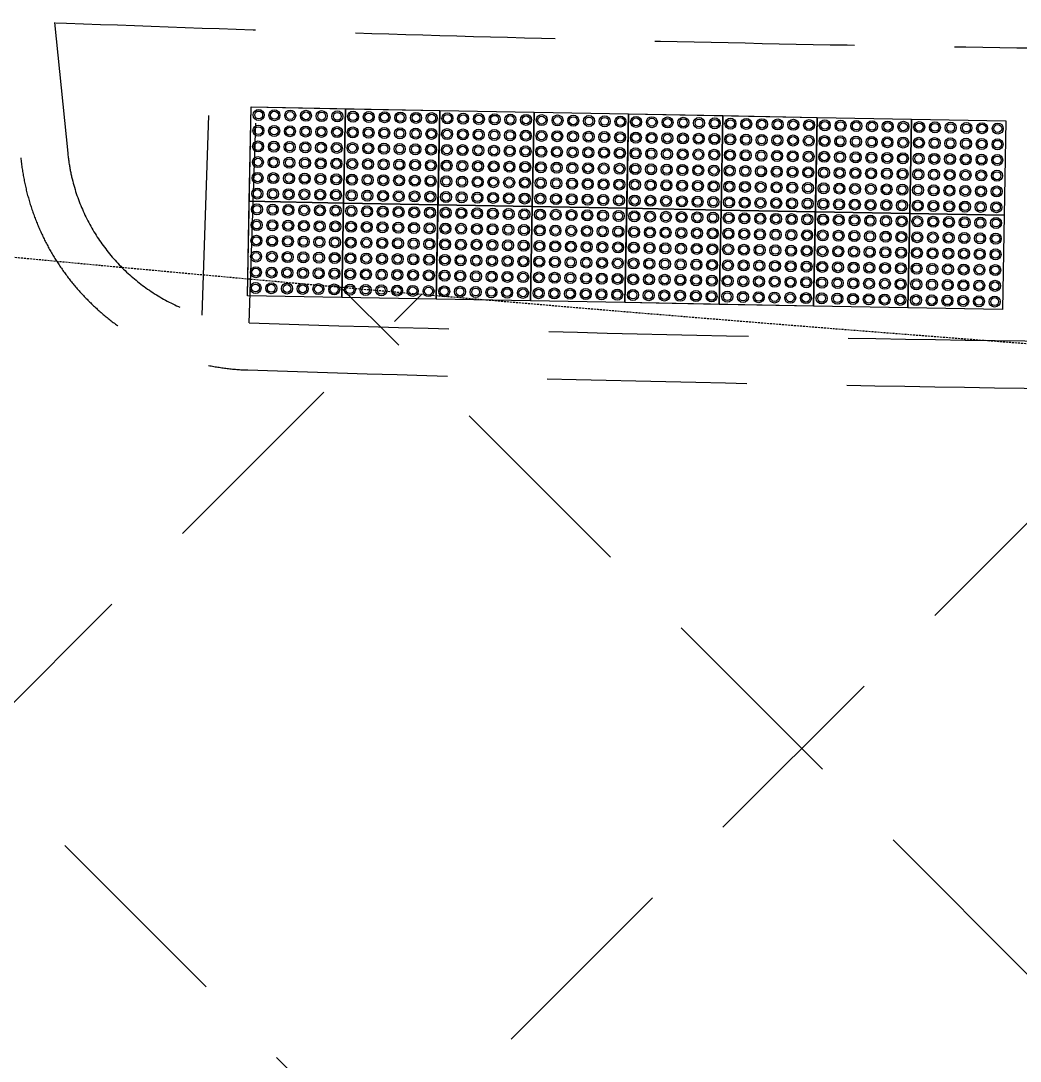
# Model space of a CAD drawing. Header units: millimetres. Extents: x 832728086 to 834530684, y 817551485 to 818349469.
# Drawn here: x 834239888 to 834243065, y 817899255 to 817902562 of the extents above; entities that cross this region are included whole.
import ezdxf

# ---------------------------------------------------------------- set-up
doc = ezdxf.new("R2010")
doc.units = ezdxf.units.MM
doc.header["$LTSCALE"] = 100
doc.linetypes.add('Hidden', pattern=[9.525, 6.35, -3.175])
doc.layers.add('+C-160', color=160, linetype='Hidden')
doc.layers.add('000-Tactile-l', color=8, linetype='Continuous')
doc.layers.add('000-helpline', color=30, linetype='Continuous', lineweight=30, plot=False)

# ---------------------------------------------------------------- blocks, each defined once
blk = doc.blocks.new('tactile')
at = {"layer": '000-helpline', "ltscale": 0.015}
for points in [[(834240.6709, 817902.0374), (834240.6764, 817902.3374), (834240.9764, 817902.3318), (834240.9708, 817902.0319)], [(834240.9708, 817902.0319), (834240.9764, 817902.3318), (834241.2763, 817902.3263), (834241.2708, 817902.0264)], [(834241.2708, 817902.0264), (834241.2763, 817902.3263), (834241.5763, 817902.3208), (834241.5707, 817902.0209)], [(834241.5707, 817902.0209), (834241.5763, 817902.3208), (834241.8762, 817902.3153), (834241.8707, 817902.0153)], [(834241.8707, 817902.0153), (834241.8762, 817902.3153), (834242.1762, 817902.3098), (834242.1706, 817902.0098)], [(834242.1706, 817902.0098), (834242.1762, 817902.3098), (834242.4761, 817902.3043), (834242.4706, 817902.0043)], [(834242.4706, 817902.0043), (834242.4761, 817902.3043), (834242.7761, 817902.2987), (834242.7705, 817901.9988)], [(834242.7705, 817901.9988), (834242.7761, 817902.2987), (834243.076, 817902.2932), (834243.0705, 817901.9933)], [(834240.6654, 817901.7375), (834240.6709, 817902.0374), (834240.9708, 817902.0319), (834240.9653, 817901.732)], [(834240.9653, 817901.732), (834240.9708, 817902.0319), (834241.2708, 817902.0264), (834241.2653, 817901.7264)], [(834241.2653, 817901.7264), (834241.2708, 817902.0264), (834241.5707, 817902.0209), (834241.5652, 817901.7209)], [(834241.5652, 817901.7209), (834241.5707, 817902.0209), (834241.8707, 817902.0153), (834241.8652, 817901.7154)], [(834241.8652, 817901.7154), (834241.8707, 817902.0153), (834242.1706, 817902.0098), (834242.1651, 817901.7099)], [(834242.1651, 817901.7099), (834242.1706, 817902.0098), (834242.4706, 817902.0043), (834242.4651, 817901.7044)], [(834242.4651, 817901.7044), (834242.4706, 817902.0043), (834242.7705, 817901.9988), (834242.765, 817901.6988)], [(834242.765, 817901.6988), (834242.7705, 817901.9988), (834243.0705, 817901.9933), (834243.065, 817901.6933)]]:
    blk.add_lwpolyline(points, close=True, dxfattribs=at)
at = {"layer": '000-Tactile-l'}
for points in [[(834241.2653, 817901.7264), (834240.6654, 817901.7375), (834240.6764, 817902.3374), (834241.2763, 817902.3263)], [(834241.8652, 817901.7154), (834241.2653, 817901.7264), (834241.2763, 817902.3263), (834241.8762, 817902.3153)], [(834242.4651, 817901.7044), (834241.8652, 817901.7154), (834241.8762, 817902.3153), (834242.4761, 817902.3043)], [(834243.065, 817901.6933), (834242.4651, 817901.7044), (834242.4761, 817902.3043), (834243.076, 817902.2932)]]:
    blk.add_lwpolyline(points, close=True, dxfattribs=at)
at = {"layer": '000-Tactile-l', "ltscale": 0.015}
for centre, radius in [((834240.7009, 817902.3119), 0.0175), ((834240.7509, 817902.311), 0.0175), ((834240.8009, 817902.3101), 0.0175), ((834240.8509, 817902.3092), 0.0175), ((834240.7009, 817902.3119), 0.0125), ((834240.7509, 817902.311), 0.0125), ((834240.8009, 817902.3101), 0.0125), ((834240.8509, 817902.3092), 0.0125), ((834240.9009, 817902.3082), 0.0175), ((834240.9009, 817902.3082), 0.0125), ((834240.9509, 817902.3073), 0.0175), ((834240.9509, 817902.3073), 0.0125), ((834241.0009, 817902.3064), 0.0175), ((834241.0009, 817902.3064), 0.0125), ((834241.0509, 817902.3055), 0.0175), ((834241.0509, 817902.3055), 0.0125), ((834241.1009, 817902.3046), 0.0175), ((834241.1009, 817902.3046), 0.0125), ((834241.1509, 817902.3036), 0.0175), ((834241.1509, 817902.3036), 0.0125), ((834241.2009, 817902.3027), 0.0175), ((834241.2009, 817902.3027), 0.0125), ((834241.2509, 817902.3018), 0.0175), ((834241.2509, 817902.3018), 0.0125), ((834241.3008, 817902.3009), 0.0175), ((834241.3008, 817902.3009), 0.0125), ((834241.3508, 817902.3), 0.0175), ((834241.3508, 817902.3), 0.0125), ((834241.4008, 817902.299), 0.0175), ((834241.4008, 817902.299), 0.0125), ((834241.4508, 817902.2981), 0.0175), ((834241.4508, 817902.2981), 0.0125), ((834241.5008, 817902.2972), 0.0175), ((834241.5008, 817902.2972), 0.0125), ((834241.5508, 817902.2963), 0.0175), ((834241.5508, 817902.2963), 0.0125), ((834241.6008, 817902.2954), 0.0175), ((834241.6008, 817902.2954), 0.0125), ((834241.6508, 817902.2944), 0.0175), ((834241.6508, 817902.2944), 0.0125), ((834241.7008, 817902.2935), 0.0175), ((834241.7008, 817902.2935), 0.0125), ((834241.7508, 817902.2926), 0.0175), ((834241.7508, 817902.2926), 0.0125), ((834241.8008, 817902.2917), 0.0175), ((834241.8008, 817902.2917), 0.0125), ((834241.8508, 817902.2908), 0.0175), ((834241.8508, 817902.2908), 0.0125), ((834241.9007, 817902.2898), 0.0175), ((834241.9007, 817902.2898), 0.0125), ((834241.9507, 817902.2889), 0.0175), ((834241.9507, 817902.2889), 0.0125), ((834242.0007, 817902.288), 0.0175), ((834242.0007, 817902.288), 0.0125), ((834242.0507, 817902.2871), 0.0175), ((834242.0507, 817902.2871), 0.0125), ((834242.1007, 817902.2862), 0.0175), ((834242.1007, 817902.2862), 0.0125), ((834242.1507, 817902.2852), 0.0175), ((834242.1507, 817902.2852), 0.0125), ((834242.2007, 817902.2843), 0.0175), ((834242.2007, 817902.2843), 0.0125), ((834242.2507, 817902.2834), 0.0175), ((834242.2507, 817902.2834), 0.0125), ((834242.3007, 817902.2825), 0.0175), ((834242.3007, 817902.2825), 0.0125), ((834242.3507, 817902.2816), 0.0175), ((834242.3507, 817902.2816), 0.0125), ((834242.4007, 817902.2806), 0.0175), ((834242.4507, 817902.2797), 0.0175), ((834242.5006, 817902.2788), 0.0175), ((834242.5506, 817902.2779), 0.0175), ((834242.6006, 817902.277), 0.0175), ((834242.6506, 817902.276), 0.0175), ((834240.7, 817902.2619), 0.0175), ((834240.7, 817902.2619), 0.0125), ((834240.75, 817902.261), 0.0175), ((834240.75, 817902.261), 0.0125), ((834240.8, 817902.2601), 0.0175), ((834240.8, 817902.2601), 0.0125), ((834240.85, 817902.2592), 0.0175), ((834240.85, 817902.2592), 0.0125), ((834240.9, 817902.2582), 0.0175), ((834240.9, 817902.2582), 0.0125), ((834240.95, 817902.2573), 0.0175), ((834240.95, 817902.2573), 0.0125), ((834241, 817902.2564), 0.0175), ((834241, 817902.2564), 0.0125), ((834241.05, 817902.2555), 0.0175), ((834241.05, 817902.2555), 0.0125), ((834241.1, 817902.2546), 0.0175), ((834241.1, 817902.2546), 0.0125), ((834241.15, 817902.2536), 0.0175), ((834241.15, 817902.2536), 0.0125), ((834241.1999, 817902.2527), 0.0175), ((834241.1999, 817902.2527), 0.0125), ((834241.2499, 817902.2518), 0.0175), ((834241.2499, 817902.2518), 0.0125), ((834241.2999, 817902.2509), 0.0175), ((834241.2999, 817902.2509), 0.0125), ((834241.3499, 817902.25), 0.0175), ((834241.3499, 817902.25), 0.0125), ((834241.3999, 817902.249), 0.0175), ((834241.3999, 817902.249), 0.0125), ((834241.4499, 817902.2481), 0.0175), ((834241.4499, 817902.2481), 0.0125), ((834241.4999, 817902.2472), 0.0175), ((834241.5499, 817902.2463), 0.0175), ((834241.5999, 817902.2454), 0.0175), ((834241.6499, 817902.2444), 0.0175), ((834241.6999, 817902.2435), 0.0175), ((834242.4007, 817902.2806), 0.0125), ((834242.4507, 817902.2797), 0.0125), ((834242.5006, 817902.2788), 0.0125), ((834242.5506, 817902.2779), 0.0125), ((834242.6006, 817902.277), 0.0125), ((834242.6506, 817902.276), 0.0125), ((834242.7006, 817902.2751), 0.0175), ((834242.7006, 817902.2751), 0.0125), ((834242.7506, 817902.2742), 0.0175), ((834242.7506, 817902.2742), 0.0125), ((834242.8006, 817902.2733), 0.0175), ((834242.8006, 817902.2733), 0.0125), ((834242.8506, 817902.2724), 0.0175), ((834242.8506, 817902.2724), 0.0125), ((834242.9006, 817902.2715), 0.0175), ((834242.9006, 817902.2715), 0.0125), ((834242.9506, 817902.2705), 0.0175), ((834242.9506, 817902.2705), 0.0125), ((834243.0006, 817902.2696), 0.0175), ((834243.0006, 817902.2696), 0.0125), ((834243.0505, 817902.2687), 0.0175), ((834243.0505, 817902.2687), 0.0125), ((834240.6991, 817902.2119), 0.0175), ((834240.7491, 817902.211), 0.0175), ((834240.7991, 817902.2101), 0.0175), ((834241.4999, 817902.2472), 0.0125), ((834241.5499, 817902.2463), 0.0125), ((834241.5999, 817902.2454), 0.0125), ((834241.6499, 817902.2444), 0.0125), ((834241.6999, 817902.2435), 0.0125), ((834241.7499, 817902.2426), 0.0175), ((834241.7499, 817902.2426), 0.0125), ((834241.7998, 817902.2417), 0.0175), ((834241.7998, 817902.2417), 0.0125), ((834241.8498, 817902.2408), 0.0175), ((834241.8498, 817902.2408), 0.0125), ((834241.8998, 817902.2399), 0.0175), ((834241.8998, 817902.2399), 0.0125), ((834241.9498, 817902.2389), 0.0175), ((834241.9498, 817902.2389), 0.0125), ((834241.9998, 817902.238), 0.0175), ((834241.9998, 817902.238), 0.0125), ((834242.0498, 817902.2371), 0.0175), ((834242.0498, 817902.2371), 0.0125), ((834242.0998, 817902.2362), 0.0175), ((834242.0998, 817902.2362), 0.0125), ((834242.1498, 817902.2353), 0.0175), ((834242.1498, 817902.2353), 0.0125), ((834242.1998, 817902.2343), 0.0175), ((834242.1998, 817902.2343), 0.0125), ((834242.2498, 817902.2334), 0.0175), ((834242.2498, 817902.2334), 0.0125), ((834242.2998, 817902.2325), 0.0175), ((834242.2998, 817902.2325), 0.0125), ((834242.3497, 817902.2316), 0.0175), ((834242.3497, 817902.2316), 0.0125), ((834242.3997, 817902.2307), 0.0175), ((834242.3997, 817902.2307), 0.0125), ((834242.4497, 817902.2297), 0.0175), ((834242.4497, 817902.2297), 0.0125), ((834242.4997, 817902.2288), 0.0175), ((834242.4997, 817902.2288), 0.0125), ((834242.5497, 817902.2279), 0.0175), ((834242.5497, 817902.2279), 0.0125), ((834242.5997, 817902.227), 0.0175), ((834242.5997, 817902.227), 0.0125), ((834242.6497, 817902.2261), 0.0175), ((834242.6497, 817902.2261), 0.0125), ((834242.6997, 817902.2251), 0.0175), ((834242.6997, 817902.2251), 0.0125), ((834242.7497, 817902.2242), 0.0175), ((834242.7497, 817902.2242), 0.0125), ((834242.7997, 817902.2233), 0.0175), ((834242.7997, 817902.2233), 0.0125), ((834242.8497, 817902.2224), 0.0175), ((834242.8497, 817902.2224), 0.0125), ((834242.8997, 817902.2215), 0.0175), ((834242.8997, 817902.2215), 0.0125), ((834242.9496, 817902.2205), 0.0175), ((834242.9496, 817902.2205), 0.0125), ((834242.9996, 817902.2196), 0.0175), ((834242.9996, 817902.2196), 0.0125), ((834243.0496, 817902.2187), 0.0175), ((834243.0496, 817902.2187), 0.0125), ((834240.6991, 817902.2119), 0.0125), ((834240.7491, 817902.211), 0.0125), ((834240.7991, 817902.2101), 0.0125), ((834240.8491, 817902.2092), 0.0175), ((834240.8491, 817902.2092), 0.0125), ((834240.8991, 817902.2082), 0.0175), ((834240.8991, 817902.2082), 0.0125), ((834240.9491, 817902.2073), 0.0175), ((834240.9491, 817902.2073), 0.0125), ((834240.9991, 817902.2064), 0.0175), ((834240.9991, 817902.2064), 0.0125), ((834241.049, 817902.2055), 0.0175), ((834241.049, 817902.2055), 0.0125), ((834241.099, 817902.2046), 0.0175), ((834241.099, 817902.2046), 0.0125), ((834241.149, 817902.2037), 0.0175), ((834241.149, 817902.2037), 0.0125), ((834241.199, 817902.2027), 0.0175), ((834241.199, 817902.2027), 0.0125), ((834241.249, 817902.2018), 0.0175), ((834241.249, 817902.2018), 0.0125), ((834241.299, 817902.2009), 0.0175), ((834241.299, 817902.2009), 0.0125), ((834241.349, 817902.2), 0.0175), ((834241.349, 817902.2), 0.0125), ((834241.399, 817902.1991), 0.0175), ((834241.399, 817902.1991), 0.0125), ((834241.449, 817902.1981), 0.0175), ((834241.449, 817902.1981), 0.0125), ((834241.499, 817902.1972), 0.0175), ((834241.499, 817902.1972), 0.0125), ((834241.549, 817902.1963), 0.0175), ((834241.549, 817902.1963), 0.0125), ((834241.599, 817902.1954), 0.0175), ((834241.599, 817902.1954), 0.0125), ((834241.6489, 817902.1945), 0.0175), ((834241.6489, 817902.1945), 0.0125), ((834241.6989, 817902.1935), 0.0175), ((834241.6989, 817902.1935), 0.0125), ((834241.7489, 817902.1926), 0.0175), ((834241.7489, 817902.1926), 0.0125), ((834241.7989, 817902.1917), 0.0175), ((834241.7989, 817902.1917), 0.0125), ((834241.8489, 817902.1908), 0.0175), ((834241.8489, 817902.1908), 0.0125), ((834241.8989, 817902.1899), 0.0175), ((834241.8989, 817902.1899), 0.0125), ((834241.9489, 817902.1889), 0.0175), ((834241.9489, 817902.1889), 0.0125), ((834241.9989, 817902.188), 0.0175), ((834241.9989, 817902.188), 0.0125), ((834242.0489, 817902.1871), 0.0175), ((834242.0489, 817902.1871), 0.0125), ((834242.0989, 817902.1862), 0.0175), ((834242.0989, 817902.1862), 0.0125), ((834242.1489, 817902.1853), 0.0175), ((834242.1489, 817902.1853), 0.0125), ((834242.1989, 817902.1843), 0.0175), ((834242.1989, 817902.1843), 0.0125), ((834242.2488, 817902.1834), 0.0175), ((834242.2488, 817902.1834), 0.0125), ((834242.2988, 817902.1825), 0.0175), ((834242.2988, 817902.1825), 0.0125), ((834242.3488, 817902.1816), 0.0175), ((834242.3988, 817902.1807), 0.0175), ((834242.4488, 817902.1797), 0.0175), ((834242.4988, 817902.1788), 0.0175), ((834242.5488, 817902.1779), 0.0175), ((834242.5988, 817902.177), 0.0175), ((834240.6982, 817902.1619), 0.0175), ((834240.6982, 817902.1619), 0.0125), ((834240.7482, 817902.161), 0.0175), ((834240.7482, 817902.161), 0.0125), ((834240.7982, 817902.1601), 0.0175), ((834240.7982, 817902.1601), 0.0125), ((834240.8482, 817902.1592), 0.0175), ((834240.8482, 817902.1592), 0.0125), ((834240.8982, 817902.1583), 0.0175), ((834240.8982, 817902.1583), 0.0125), ((834240.9481, 817902.1573), 0.0175), ((834240.9481, 817902.1573), 0.0125), ((834240.9981, 817902.1564), 0.0175), ((834240.9981, 817902.1564), 0.0125), ((834241.0481, 817902.1555), 0.0175), ((834241.0481, 817902.1555), 0.0125), ((834241.0981, 817902.1546), 0.0175), ((834241.0981, 817902.1546), 0.0125), ((834241.1481, 817902.1537), 0.0175), ((834241.1481, 817902.1537), 0.0125), ((834241.1981, 817902.1527), 0.0175), ((834241.1981, 817902.1527), 0.0125), ((834241.2481, 817902.1518), 0.0175), ((834241.2481, 817902.1518), 0.0125), ((834241.2981, 817902.1509), 0.0175), ((834241.2981, 817902.1509), 0.0125), ((834241.3481, 817902.15), 0.0175), ((834241.3481, 817902.15), 0.0125), ((834241.3981, 817902.1491), 0.0175), ((834241.3981, 817902.1491), 0.0125), ((834241.4481, 817902.1481), 0.0175), ((834241.4981, 817902.1472), 0.0175), ((834241.548, 817902.1463), 0.0175), ((834241.598, 817902.1454), 0.0175), ((834241.648, 817902.1445), 0.0175), ((834242.3488, 817902.1816), 0.0125), ((834242.3988, 817902.1807), 0.0125), ((834242.4488, 817902.1797), 0.0125), ((834242.4988, 817902.1788), 0.0125), ((834242.5488, 817902.1779), 0.0125), ((834242.5988, 817902.177), 0.0125), ((834242.6488, 817902.1761), 0.0175), ((834242.6488, 817902.1761), 0.0125), ((834242.6988, 817902.1751), 0.0175), ((834242.6988, 817902.1751), 0.0125), ((834242.7488, 817902.1742), 0.0175), ((834242.7488, 817902.1742), 0.0125), ((834242.7988, 817902.1733), 0.0175), ((834242.7988, 817902.1733), 0.0125), ((834242.8487, 817902.1724), 0.0175), ((834242.8487, 817902.1724), 0.0125), ((834242.8987, 817902.1715), 0.0175), ((834242.8987, 817902.1715), 0.0125), ((834242.9487, 817902.1705), 0.0175), ((834242.9487, 817902.1705), 0.0125), ((834242.9987, 817902.1696), 0.0175), ((834242.9987, 817902.1696), 0.0125), ((834243.0487, 817902.1687), 0.0175), ((834243.0487, 817902.1687), 0.0125), ((834240.6973, 817902.1119), 0.0175), ((834240.7473, 817902.111), 0.0175), ((834241.4481, 817902.1481), 0.0125), ((834241.4981, 817902.1472), 0.0125), ((834241.548, 817902.1463), 0.0125), ((834241.598, 817902.1454), 0.0125), ((834241.648, 817902.1445), 0.0125), ((834241.698, 817902.1435), 0.0175), ((834241.698, 817902.1435), 0.0125), ((834241.748, 817902.1426), 0.0175), ((834241.748, 817902.1426), 0.0125), ((834241.798, 817902.1417), 0.0175), ((834241.798, 817902.1417), 0.0125), ((834241.848, 817902.1408), 0.0175), ((834241.848, 817902.1408), 0.0125), ((834241.898, 817902.1399), 0.0175), ((834241.898, 817902.1399), 0.0125), ((834241.948, 817902.1389), 0.0175), ((834241.948, 817902.1389), 0.0125), ((834241.998, 817902.138), 0.0175), ((834241.998, 817902.138), 0.0125), ((834242.048, 817902.1371), 0.0175), ((834242.048, 817902.1371), 0.0125), ((834242.098, 817902.1362), 0.0175), ((834242.098, 817902.1362), 0.0125), ((834242.1479, 817902.1353), 0.0175), ((834242.1479, 817902.1353), 0.0125), ((834242.1979, 817902.1344), 0.0175), ((834242.1979, 817902.1344), 0.0125), ((834242.2479, 817902.1334), 0.0175), ((834242.2479, 817902.1334), 0.0125), ((834242.2979, 817902.1325), 0.0175), ((834242.2979, 817902.1325), 0.0125), ((834242.3479, 817902.1316), 0.0175), ((834242.3479, 817902.1316), 0.0125), ((834242.3979, 817902.1307), 0.0175), ((834242.3979, 817902.1307), 0.0125), ((834242.4479, 817902.1298), 0.0175), ((834242.4479, 817902.1298), 0.0125), ((834242.4979, 817902.1288), 0.0175), ((834242.4979, 817902.1288), 0.0125), ((834242.5479, 817902.1279), 0.0175), ((834242.5479, 817902.1279), 0.0125), ((834242.5979, 817902.127), 0.0175), ((834242.5979, 817902.127), 0.0125), ((834242.6479, 817902.1261), 0.0175), ((834242.6479, 817902.1261), 0.0125), ((834242.6979, 817902.1252), 0.0175), ((834242.6979, 817902.1252), 0.0125), ((834242.7478, 817902.1242), 0.0175), ((834242.7478, 817902.1242), 0.0125), ((834242.7978, 817902.1233), 0.0175), ((834242.7978, 817902.1233), 0.0125), ((834242.8478, 817902.1224), 0.0175), ((834242.8478, 817902.1224), 0.0125), ((834242.8978, 817902.1215), 0.0175), ((834242.8978, 817902.1215), 0.0125), ((834242.9478, 817902.1206), 0.0175), ((834242.9478, 817902.1206), 0.0125), ((834242.9978, 817902.1196), 0.0175), ((834242.9978, 817902.1196), 0.0125), ((834243.0478, 817902.1187), 0.0175), ((834243.0478, 817902.1187), 0.0125), ((834240.6973, 817902.1119), 0.0125), ((834240.7473, 817902.111), 0.0125), ((834240.7973, 817902.1101), 0.0175), ((834240.7973, 817902.1101), 0.0125), ((834240.8472, 817902.1092), 0.0175), ((834240.8472, 817902.1092), 0.0125), ((834240.8972, 817902.1083), 0.0175), ((834240.8972, 817902.1083), 0.0125), ((834240.9472, 817902.1073), 0.0175), ((834240.9472, 817902.1073), 0.0125), ((834240.9972, 817902.1064), 0.0175), ((834240.9972, 817902.1064), 0.0125), ((834241.0472, 817902.1055), 0.0175), ((834241.0472, 817902.1055), 0.0125), ((834241.0972, 817902.1046), 0.0175), ((834241.0972, 817902.1046), 0.0125), ((834241.1472, 817902.1037), 0.0175), ((834241.1472, 817902.1037), 0.0125), ((834241.1972, 817902.1027), 0.0175), ((834241.1972, 817902.1027), 0.0125), ((834241.2472, 817902.1018), 0.0175), ((834241.2472, 817902.1018), 0.0125), ((834241.2972, 817902.1009), 0.0175), ((834241.2972, 817902.1009), 0.0125), ((834241.3472, 817902.1), 0.0175), ((834241.3472, 817902.1), 0.0125), ((834241.3972, 817902.0991), 0.0175), ((834241.3972, 817902.0991), 0.0125), ((834241.4471, 817902.0982), 0.0175), ((834241.4471, 817902.0982), 0.0125), ((834241.4971, 817902.0972), 0.0175), ((834241.4971, 817902.0972), 0.0125), ((834241.5471, 817902.0963), 0.0175), ((834241.5471, 817902.0963), 0.0125), ((834241.5971, 817902.0954), 0.0175), ((834241.5971, 817902.0954), 0.0125), ((834241.6471, 817902.0945), 0.0175), ((834241.6471, 817902.0945), 0.0125), ((834241.6971, 817902.0936), 0.0175), ((834241.6971, 817902.0936), 0.0125), ((834241.7471, 817902.0926), 0.0175), ((834241.7471, 817902.0926), 0.0125), ((834241.7971, 817902.0917), 0.0175), ((834241.7971, 817902.0917), 0.0125), ((834241.8471, 817902.0908), 0.0175), ((834241.8471, 817902.0908), 0.0125), ((834241.8971, 817902.0899), 0.0175), ((834241.8971, 817902.0899), 0.0125), ((834241.9471, 817902.089), 0.0175), ((834241.9471, 817902.089), 0.0125), ((834241.997, 817902.088), 0.0175), ((834241.997, 817902.088), 0.0125), ((834242.047, 817902.0871), 0.0175), ((834242.047, 817902.0871), 0.0125), ((834242.097, 817902.0862), 0.0175), ((834242.097, 817902.0862), 0.0125), ((834242.147, 817902.0853), 0.0175), ((834242.147, 817902.0853), 0.0125), ((834242.197, 817902.0844), 0.0175), ((834242.197, 817902.0844), 0.0125), ((834242.247, 817902.0834), 0.0175), ((834242.247, 817902.0834), 0.0125), ((834242.297, 817902.0825), 0.0175), ((834242.297, 817902.0825), 0.0125), ((834242.347, 817902.0816), 0.0175), ((834242.397, 817902.0807), 0.0175), ((834242.447, 817902.0798), 0.0175), ((834242.497, 817902.0788), 0.0175), ((834242.547, 817902.0779), 0.0175), ((834240.6963, 817902.062), 0.0175), ((834240.6963, 817902.062), 0.0125), ((834240.7463, 817902.061), 0.0175), ((834240.7463, 817902.061), 0.0125), ((834240.7963, 817902.0601), 0.0175), ((834240.7963, 817902.0601), 0.0125), ((834240.8463, 817902.0592), 0.0175), ((834240.8463, 817902.0592), 0.0125), ((834240.8963, 817902.0583), 0.0175), ((834240.8963, 817902.0583), 0.0125), ((834240.9463, 817902.0574), 0.0175), ((834240.9463, 817902.0574), 0.0125), ((834240.9963, 817902.0564), 0.0175), ((834240.9963, 817902.0564), 0.0125), ((834241.0463, 817902.0555), 0.0175), ((834241.0463, 817902.0555), 0.0125), ((834241.0963, 817902.0546), 0.0175), ((834241.0963, 817902.0546), 0.0125), ((834241.1463, 817902.0537), 0.0175), ((834241.1463, 817902.0537), 0.0125), ((834241.1963, 817902.0528), 0.0175), ((834241.1963, 817902.0528), 0.0125), ((834241.2463, 817902.0518), 0.0175), ((834241.2463, 817902.0518), 0.0125), ((834241.2962, 817902.0509), 0.0175), ((834241.2962, 817902.0509), 0.0125), ((834241.3462, 817902.05), 0.0175), ((834241.3462, 817902.05), 0.0125), ((834241.3962, 817902.0491), 0.0175), ((834241.4462, 817902.0482), 0.0175), ((834241.4962, 817902.0472), 0.0175), ((834241.5462, 817902.0463), 0.0175), ((834241.5962, 817902.0454), 0.0175), ((834241.6462, 817902.0445), 0.0175), ((834242.347, 817902.0816), 0.0125), ((834242.397, 817902.0807), 0.0125), ((834242.447, 817902.0798), 0.0125), ((834242.497, 817902.0788), 0.0125), ((834242.547, 817902.0779), 0.0125), ((834242.5969, 817902.077), 0.0175), ((834242.5969, 817902.077), 0.0125), ((834242.6469, 817902.0761), 0.0175), ((834242.6469, 817902.0761), 0.0125), ((834242.6969, 817902.0752), 0.0175), ((834242.6969, 817902.0752), 0.0125), ((834242.7469, 817902.0742), 0.0175), ((834242.7469, 817902.0742), 0.0125), ((834242.7969, 817902.0733), 0.0175), ((834242.7969, 817902.0733), 0.0125), ((834242.8469, 817902.0724), 0.0175), ((834242.8469, 817902.0724), 0.0125), ((834242.8969, 817902.0715), 0.0175), ((834242.8969, 817902.0715), 0.0125), ((834242.9469, 817902.0706), 0.0175), ((834242.9469, 817902.0706), 0.0125), ((834242.9969, 817902.0696), 0.0175), ((834242.9969, 817902.0696), 0.0125), ((834243.0469, 817902.0687), 0.0175), ((834243.0469, 817902.0687), 0.0125), ((834240.6954, 817902.012), 0.0175), ((834241.3962, 817902.0491), 0.0125), ((834241.4462, 817902.0482), 0.0125), ((834241.4962, 817902.0472), 0.0125), ((834241.5462, 817902.0463), 0.0125), ((834241.5962, 817902.0454), 0.0125), ((834241.6462, 817902.0445), 0.0125), ((834241.6962, 817902.0436), 0.0175), ((834241.6962, 817902.0436), 0.0125), ((834241.7462, 817902.0426), 0.0175), ((834241.7462, 817902.0426), 0.0125), ((834241.7962, 817902.0417), 0.0175), ((834241.7962, 817902.0417), 0.0125), ((834241.8462, 817902.0408), 0.0175), ((834241.8462, 817902.0408), 0.0125), ((834241.8961, 817902.0399), 0.0175), ((834241.8961, 817902.0399), 0.0125), ((834241.9461, 817902.039), 0.0175), ((834241.9461, 817902.039), 0.0125), ((834241.9961, 817902.038), 0.0175), ((834241.9961, 817902.038), 0.0125), ((834242.0461, 817902.0371), 0.0175), ((834242.0461, 817902.0371), 0.0125), ((834242.0961, 817902.0362), 0.0175), ((834242.0961, 817902.0362), 0.0125), ((834242.1461, 817902.0353), 0.0175), ((834242.1461, 817902.0353), 0.0125), ((834242.1961, 817902.0344), 0.0175), ((834242.1961, 817902.0344), 0.0125), ((834242.2461, 817902.0334), 0.0175), ((834242.2461, 817902.0334), 0.0125), ((834242.2961, 817902.0325), 0.0175), ((834242.2961, 817902.0325), 0.0125), ((834242.3461, 817902.0316), 0.0175), ((834242.3461, 817902.0316), 0.0125), ((834242.3961, 817902.0307), 0.0175), ((834242.3961, 817902.0307), 0.0125), ((834242.4461, 817902.0298), 0.0175), ((834242.4461, 817902.0298), 0.0125), ((834242.496, 817902.0288), 0.0175), ((834242.496, 817902.0288), 0.0125), ((834242.546, 817902.0279), 0.0175), ((834242.546, 817902.0279), 0.0125), ((834242.596, 817902.027), 0.0175), ((834242.596, 817902.027), 0.0125), ((834242.646, 817902.0261), 0.0175), ((834242.646, 817902.0261), 0.0125), ((834242.696, 817902.0252), 0.0175), ((834242.696, 817902.0252), 0.0125), ((834242.746, 817902.0243), 0.0175), ((834242.746, 817902.0243), 0.0125), ((834242.796, 817902.0233), 0.0175), ((834242.796, 817902.0233), 0.0125), ((834242.846, 817902.0224), 0.0175), ((834242.846, 817902.0224), 0.0125), ((834242.896, 817902.0215), 0.0175), ((834242.896, 817902.0215), 0.0125), ((834242.946, 817902.0206), 0.0175), ((834242.946, 817902.0206), 0.0125), ((834242.996, 817902.0197), 0.0175), ((834242.996, 817902.0197), 0.0125), ((834243.046, 817902.0187), 0.0175), ((834243.046, 817902.0187), 0.0125), ((834240.6954, 817902.012), 0.0125), ((834240.7454, 817902.011), 0.0175), ((834240.7454, 817902.011), 0.0125), ((834240.7954, 817902.0101), 0.0175), ((834240.7954, 817902.0101), 0.0125), ((834240.8454, 817902.0092), 0.0175), ((834240.8454, 817902.0092), 0.0125), ((834240.8954, 817902.0083), 0.0175), ((834240.8954, 817902.0083), 0.0125), ((834240.9454, 817902.0074), 0.0175), ((834240.9454, 817902.0074), 0.0125), ((834240.9954, 817902.0064), 0.0175), ((834240.9954, 817902.0064), 0.0125), ((834241.0454, 817902.0055), 0.0175), ((834241.0454, 817902.0055), 0.0125), ((834241.0954, 817902.0046), 0.0175), ((834241.0954, 817902.0046), 0.0125), ((834241.1454, 817902.0037), 0.0175), ((834241.1454, 817902.0037), 0.0125), ((834241.1953, 817902.0028), 0.0175), ((834241.1953, 817902.0028), 0.0125), ((834241.2453, 817902.0018), 0.0175), ((834241.2453, 817902.0018), 0.0125), ((834241.2953, 817902.0009), 0.0175), ((834241.2953, 817902.0009), 0.0125), ((834241.3453, 817902), 0.0175), ((834241.3453, 817902), 0.0125), ((834241.3953, 817901.9991), 0.0175), ((834241.3953, 817901.9991), 0.0125), ((834241.4453, 817901.9982), 0.0175), ((834241.4453, 817901.9982), 0.0125), ((834241.4953, 817901.9972), 0.0175), ((834241.4953, 817901.9972), 0.0125), ((834241.5453, 817901.9963), 0.0175), ((834241.5453, 817901.9963), 0.0125), ((834241.5953, 817901.9954), 0.0175), ((834241.5953, 817901.9954), 0.0125), ((834241.6453, 817901.9945), 0.0175), ((834241.6453, 817901.9945), 0.0125), ((834241.6953, 817901.9936), 0.0175), ((834241.6953, 817901.9936), 0.0125), ((834241.7453, 817901.9927), 0.0175), ((834241.7453, 817901.9927), 0.0125), ((834241.7952, 817901.9917), 0.0175), ((834241.7952, 817901.9917), 0.0125), ((834241.8452, 817901.9908), 0.0175), ((834241.8452, 817901.9908), 0.0125), ((834241.8952, 817901.9899), 0.0175), ((834241.8952, 817901.9899), 0.0125), ((834241.9452, 817901.989), 0.0175), ((834241.9452, 817901.989), 0.0125), ((834241.9952, 817901.9881), 0.0175), ((834241.9952, 817901.9881), 0.0125), ((834242.0452, 817901.9871), 0.0175), ((834242.0452, 817901.9871), 0.0125), ((834242.0952, 817901.9862), 0.0175), ((834242.0952, 817901.9862), 0.0125), ((834242.1452, 817901.9853), 0.0175), ((834242.1452, 817901.9853), 0.0125), ((834242.1952, 817901.9844), 0.0175), ((834242.1952, 817901.9844), 0.0125), ((834242.2452, 817901.9835), 0.0175), ((834242.2452, 817901.9835), 0.0125), ((834242.2952, 817901.9825), 0.0175), ((834242.3452, 817901.9816), 0.0175), ((834242.3951, 817901.9807), 0.0175), ((834242.4451, 817901.9798), 0.0175), ((834242.4951, 817901.9789), 0.0175), ((834240.6945, 817901.962), 0.0175), ((834240.6945, 817901.962), 0.0125), ((834240.7445, 817901.9611), 0.0175), ((834240.7445, 817901.9611), 0.0125), ((834240.7945, 817901.9601), 0.0175), ((834240.7945, 817901.9601), 0.0125), ((834240.8445, 817901.9592), 0.0175), ((834240.8445, 817901.9592), 0.0125), ((834240.8945, 817901.9583), 0.0175), ((834240.8945, 817901.9583), 0.0125), ((834240.9445, 817901.9574), 0.0175), ((834240.9445, 817901.9574), 0.0125), ((834240.9945, 817901.9565), 0.0175), ((834240.9945, 817901.9565), 0.0125), ((834241.0445, 817901.9555), 0.0175), ((834241.0445, 817901.9555), 0.0125), ((834241.0944, 817901.9546), 0.0175), ((834241.0944, 817901.9546), 0.0125), ((834241.1444, 817901.9537), 0.0175), ((834241.1444, 817901.9537), 0.0125), ((834241.1944, 817901.9528), 0.0175), ((834241.1944, 817901.9528), 0.0125), ((834241.2444, 817901.9519), 0.0175), ((834241.2444, 817901.9519), 0.0125), ((834241.2944, 817901.9509), 0.0175), ((834241.2944, 817901.9509), 0.0125), ((834241.3444, 817901.95), 0.0175), ((834241.3944, 817901.9491), 0.0175), ((834241.4444, 817901.9482), 0.0175), ((834241.4944, 817901.9473), 0.0175), ((834241.5444, 817901.9463), 0.0175), ((834241.5944, 817901.9454), 0.0175), ((834242.2952, 817901.9825), 0.0125), ((834242.3452, 817901.9816), 0.0125), ((834242.3951, 817901.9807), 0.0125), ((834242.4451, 817901.9798), 0.0125), ((834242.4951, 817901.9789), 0.0125), ((834242.5451, 817901.9779), 0.0175), ((834242.5451, 817901.9779), 0.0125), ((834242.5951, 817901.977), 0.0175), ((834242.5951, 817901.977), 0.0125), ((834242.6451, 817901.9761), 0.0175), ((834242.6451, 817901.9761), 0.0125), ((834242.6951, 817901.9752), 0.0175), ((834242.6951, 817901.9752), 0.0125), ((834242.7451, 817901.9743), 0.0175), ((834242.7451, 817901.9743), 0.0125), ((834242.7951, 817901.9733), 0.0175), ((834242.7951, 817901.9733), 0.0125), ((834242.8451, 817901.9724), 0.0175), ((834242.8451, 817901.9724), 0.0125), ((834242.8951, 817901.9715), 0.0175), ((834242.8951, 817901.9715), 0.0125), ((834242.945, 817901.9706), 0.0175), ((834242.945, 817901.9706), 0.0125), ((834242.995, 817901.9697), 0.0175), ((834242.995, 817901.9697), 0.0125), ((834243.045, 817901.9687), 0.0175), ((834243.045, 817901.9687), 0.0125), ((834241.3444, 817901.95), 0.0125), ((834241.3944, 817901.9491), 0.0125), ((834241.4444, 817901.9482), 0.0125), ((834241.4944, 817901.9473), 0.0125), ((834241.5444, 817901.9463), 0.0125), ((834241.5944, 817901.9454), 0.0125), ((834241.6443, 817901.9445), 0.0175), ((834241.6443, 817901.9445), 0.0125), ((834241.6943, 817901.9436), 0.0175), ((834241.6943, 817901.9436), 0.0125), ((834241.7443, 817901.9427), 0.0175), ((834241.7443, 817901.9427), 0.0125), ((834241.7943, 817901.9417), 0.0175), ((834241.7943, 817901.9417), 0.0125), ((834241.8443, 817901.9408), 0.0175), ((834241.8443, 817901.9408), 0.0125), ((834241.8943, 817901.9399), 0.0175), ((834241.8943, 817901.9399), 0.0125), ((834241.9443, 817901.939), 0.0175), ((834241.9443, 817901.939), 0.0125), ((834241.9943, 817901.9381), 0.0175), ((834241.9943, 817901.9381), 0.0125), ((834242.0443, 817901.9371), 0.0175), ((834242.0443, 817901.9371), 0.0125), ((834242.0943, 817901.9362), 0.0175), ((834242.0943, 817901.9362), 0.0125), ((834242.1443, 817901.9353), 0.0175), ((834242.1443, 817901.9353), 0.0125), ((834242.1943, 817901.9344), 0.0175), ((834242.1943, 817901.9344), 0.0125), ((834242.2442, 817901.9335), 0.0175), ((834242.2442, 817901.9335), 0.0125), ((834242.2942, 817901.9325), 0.0175), ((834242.2942, 817901.9325), 0.0125), ((834242.3442, 817901.9316), 0.0175), ((834242.3442, 817901.9316), 0.0125), ((834242.3942, 817901.9307), 0.0175), ((834242.3942, 817901.9307), 0.0125), ((834242.4442, 817901.9298), 0.0175), ((834242.4442, 817901.9298), 0.0125), ((834242.4942, 817901.9289), 0.0175), ((834242.4942, 817901.9289), 0.0125), ((834242.5442, 817901.9279), 0.0175), ((834242.5442, 817901.9279), 0.0125), ((834242.5942, 817901.927), 0.0175), ((834242.5942, 817901.927), 0.0125), ((834242.6442, 817901.9261), 0.0175), ((834242.6442, 817901.9261), 0.0125), ((834242.6942, 817901.9252), 0.0175), ((834242.6942, 817901.9252), 0.0125), ((834242.7442, 817901.9243), 0.0175), ((834242.7442, 817901.9243), 0.0125), ((834242.7942, 817901.9233), 0.0175), ((834242.7942, 817901.9233), 0.0125), ((834242.8441, 817901.9224), 0.0175), ((834242.8441, 817901.9224), 0.0125), ((834242.8941, 817901.9215), 0.0175), ((834242.8941, 817901.9215), 0.0125), ((834242.9441, 817901.9206), 0.0175), ((834242.9441, 817901.9206), 0.0125), ((834242.9941, 817901.9197), 0.0175), ((834242.9941, 817901.9197), 0.0125), ((834243.0441, 817901.9188), 0.0175), ((834243.0441, 817901.9188), 0.0125), ((834240.6936, 817901.912), 0.0175), ((834240.6936, 817901.912), 0.0125), ((834240.7436, 817901.9111), 0.0175), ((834240.7436, 817901.9111), 0.0125), ((834240.7936, 817901.9101), 0.0175), ((834240.7936, 817901.9101), 0.0125), ((834240.8436, 817901.9092), 0.0175), ((834240.8436, 817901.9092), 0.0125), ((834240.8936, 817901.9083), 0.0175), ((834240.8936, 817901.9083), 0.0125), ((834240.9435, 817901.9074), 0.0175), ((834240.9435, 817901.9074), 0.0125), ((834240.9935, 817901.9065), 0.0175), ((834240.9935, 817901.9065), 0.0125), ((834241.0435, 817901.9055), 0.0175), ((834241.0435, 817901.9055), 0.0125), ((834241.0935, 817901.9046), 0.0175), ((834241.0935, 817901.9046), 0.0125), ((834241.1435, 817901.9037), 0.0175), ((834241.1435, 817901.9037), 0.0125), ((834241.1935, 817901.9028), 0.0175), ((834241.1935, 817901.9028), 0.0125), ((834241.2435, 817901.9019), 0.0175), ((834241.2435, 817901.9019), 0.0125), ((834241.2935, 817901.9009), 0.0175), ((834241.2935, 817901.9009), 0.0125), ((834241.3435, 817901.9), 0.0175), ((834241.3435, 817901.9), 0.0125), ((834241.3935, 817901.8991), 0.0175), ((834241.3935, 817901.8991), 0.0125), ((834241.4435, 817901.8982), 0.0175), ((834241.4435, 817901.8982), 0.0125), ((834241.4935, 817901.8973), 0.0175), ((834241.4935, 817901.8973), 0.0125), ((834241.5434, 817901.8963), 0.0175), ((834241.5434, 817901.8963), 0.0125), ((834241.5934, 817901.8954), 0.0175), ((834241.5934, 817901.8954), 0.0125), ((834241.6434, 817901.8945), 0.0175), ((834241.6434, 817901.8945), 0.0125), ((834241.6934, 817901.8936), 0.0175), ((834241.6934, 817901.8936), 0.0125), ((834241.7434, 817901.8927), 0.0175), ((834241.7434, 817901.8927), 0.0125), ((834241.7934, 817901.8917), 0.0175), ((834241.7934, 817901.8917), 0.0125), ((834241.8434, 817901.8908), 0.0175), ((834241.8434, 817901.8908), 0.0125), ((834241.8934, 817901.8899), 0.0175), ((834241.8934, 817901.8899), 0.0125), ((834241.9434, 817901.889), 0.0175), ((834241.9434, 817901.889), 0.0125), ((834241.9934, 817901.8881), 0.0175), ((834241.9934, 817901.8881), 0.0125), ((834242.0434, 817901.8872), 0.0175), ((834242.0434, 817901.8872), 0.0125), ((834242.0934, 817901.8862), 0.0175), ((834242.0934, 817901.8862), 0.0125), ((834242.1433, 817901.8853), 0.0175), ((834242.1433, 817901.8853), 0.0125), ((834242.1933, 817901.8844), 0.0175), ((834242.1933, 817901.8844), 0.0125), ((834242.2433, 817901.8835), 0.0175), ((834242.2933, 817901.8826), 0.0175), ((834242.3433, 817901.8816), 0.0175), ((834242.3933, 817901.8807), 0.0175), ((834242.4433, 817901.8798), 0.0175), ((834240.6927, 817901.862), 0.0175), ((834240.6927, 817901.862), 0.0125), ((834240.7427, 817901.8611), 0.0175), ((834240.7427, 817901.8611), 0.0125), ((834240.7927, 817901.8601), 0.0175), ((834240.7927, 817901.8601), 0.0125), ((834240.8426, 817901.8592), 0.0175), ((834240.8426, 817901.8592), 0.0125), ((834240.8926, 817901.8583), 0.0175), ((834240.8926, 817901.8583), 0.0125), ((834240.9426, 817901.8574), 0.0175), ((834240.9426, 817901.8574), 0.0125), ((834240.9926, 817901.8565), 0.0175), ((834240.9926, 817901.8565), 0.0125), ((834241.0426, 817901.8556), 0.0175), ((834241.0426, 817901.8556), 0.0125), ((834241.0926, 817901.8546), 0.0175), ((834241.0926, 817901.8546), 0.0125), ((834241.1426, 817901.8537), 0.0175), ((834241.1426, 817901.8537), 0.0125), ((834241.1926, 817901.8528), 0.0175), ((834241.1926, 817901.8528), 0.0125), ((834241.2426, 817901.8519), 0.0175), ((834241.2426, 817901.8519), 0.0125), ((834241.2926, 817901.851), 0.0175), ((834241.3426, 817901.85), 0.0175), ((834241.3926, 817901.8491), 0.0175), ((834241.4425, 817901.8482), 0.0175), ((834241.4925, 817901.8473), 0.0175), ((834241.5425, 817901.8464), 0.0175), ((834242.2433, 817901.8835), 0.0125), ((834242.2933, 817901.8826), 0.0125), ((834242.3433, 817901.8816), 0.0125), ((834242.3933, 817901.8807), 0.0125), ((834242.4433, 817901.8798), 0.0125), ((834242.4933, 817901.8789), 0.0175), ((834242.4933, 817901.8789), 0.0125), ((834242.5433, 817901.878), 0.0175), ((834242.5433, 817901.878), 0.0125), ((834242.5933, 817901.877), 0.0175), ((834242.5933, 817901.877), 0.0125), ((834242.6433, 817901.8761), 0.0175), ((834242.6433, 817901.8761), 0.0125), ((834242.6933, 817901.8752), 0.0175), ((834242.6933, 817901.8752), 0.0125), ((834242.7432, 817901.8743), 0.0175), ((834242.7432, 817901.8743), 0.0125), ((834242.7932, 817901.8734), 0.0175), ((834242.7932, 817901.8734), 0.0125), ((834242.8432, 817901.8724), 0.0175), ((834242.8432, 817901.8724), 0.0125), ((834242.8932, 817901.8715), 0.0175), ((834242.8932, 817901.8715), 0.0125), ((834242.9432, 817901.8706), 0.0175), ((834242.9432, 817901.8706), 0.0125), ((834242.9932, 817901.8697), 0.0175), ((834242.9932, 817901.8697), 0.0125), ((834243.0432, 817901.8688), 0.0175), ((834243.0432, 817901.8688), 0.0125), ((834241.2926, 817901.851), 0.0125), ((834241.3426, 817901.85), 0.0125), ((834241.3926, 817901.8491), 0.0125), ((834241.4425, 817901.8482), 0.0125), ((834241.4925, 817901.8473), 0.0125), ((834241.5425, 817901.8464), 0.0125), ((834241.5925, 817901.8454), 0.0175), ((834241.5925, 817901.8454), 0.0125), ((834241.6425, 817901.8445), 0.0175), ((834241.6425, 817901.8445), 0.0125), ((834241.6925, 817901.8436), 0.0175), ((834241.6925, 817901.8436), 0.0125), ((834241.7425, 817901.8427), 0.0175), ((834241.7425, 817901.8427), 0.0125), ((834241.7925, 817901.8418), 0.0175), ((834241.7925, 817901.8418), 0.0125), ((834241.8425, 817901.8408), 0.0175), ((834241.8425, 817901.8408), 0.0125), ((834241.8925, 817901.8399), 0.0175), ((834241.8925, 817901.8399), 0.0125), ((834241.9425, 817901.839), 0.0175), ((834241.9425, 817901.839), 0.0125), ((834241.9925, 817901.8381), 0.0175), ((834241.9925, 817901.8381), 0.0125), ((834242.0424, 817901.8372), 0.0175), ((834242.0424, 817901.8372), 0.0125), ((834242.0924, 817901.8362), 0.0175), ((834242.0924, 817901.8362), 0.0125), ((834242.1424, 817901.8353), 0.0175), ((834242.1424, 817901.8353), 0.0125), ((834242.1924, 817901.8344), 0.0175), ((834242.1924, 817901.8344), 0.0125), ((834242.2424, 817901.8335), 0.0175), ((834242.2424, 817901.8335), 0.0125), ((834242.2924, 817901.8326), 0.0175), ((834242.2924, 817901.8326), 0.0125), ((834242.3424, 817901.8316), 0.0175), ((834242.3424, 817901.8316), 0.0125), ((834242.3924, 817901.8307), 0.0175), ((834242.3924, 817901.8307), 0.0125), ((834242.4424, 817901.8298), 0.0175), ((834242.4424, 817901.8298), 0.0125), ((834242.4924, 817901.8289), 0.0175), ((834242.4924, 817901.8289), 0.0125), ((834242.5424, 817901.828), 0.0175), ((834242.5424, 817901.828), 0.0125), ((834242.5924, 817901.827), 0.0175), ((834242.5924, 817901.827), 0.0125), ((834242.6423, 817901.8261), 0.0175), ((834242.6423, 817901.8261), 0.0125), ((834242.6923, 817901.8252), 0.0175), ((834242.6923, 817901.8252), 0.0125), ((834242.7423, 817901.8243), 0.0175), ((834242.7423, 817901.8243), 0.0125), ((834242.7923, 817901.8234), 0.0175), ((834242.7923, 817901.8234), 0.0125), ((834242.8423, 817901.8224), 0.0175), ((834242.8423, 817901.8224), 0.0125), ((834242.8923, 817901.8215), 0.0175), ((834242.8923, 817901.8215), 0.0125), ((834242.9423, 817901.8206), 0.0175), ((834242.9423, 817901.8206), 0.0125), ((834242.9923, 817901.8197), 0.0175), ((834242.9923, 817901.8197), 0.0125), ((834243.0423, 817901.8188), 0.0175), ((834243.0423, 817901.8188), 0.0125), ((834240.6918, 817901.812), 0.0175), ((834240.6918, 817901.812), 0.0125), ((834240.7417, 817901.8111), 0.0175), ((834240.7417, 817901.8111), 0.0125), ((834240.7917, 817901.8102), 0.0175), ((834240.7917, 817901.8102), 0.0125), ((834240.8417, 817901.8092), 0.0175), ((834240.8417, 817901.8092), 0.0125), ((834240.8917, 817901.8083), 0.0175), ((834240.8917, 817901.8083), 0.0125), ((834240.9417, 817901.8074), 0.0175), ((834240.9417, 817901.8074), 0.0125), ((834240.9917, 817901.8065), 0.0175), ((834240.9917, 817901.8065), 0.0125), ((834241.0417, 817901.8056), 0.0175), ((834241.0417, 817901.8056), 0.0125), ((834241.0917, 817901.8046), 0.0175), ((834241.0917, 817901.8046), 0.0125), ((834241.1417, 817901.8037), 0.0175), ((834241.1417, 817901.8037), 0.0125), ((834241.1917, 817901.8028), 0.0175), ((834241.1917, 817901.8028), 0.0125), ((834241.2417, 817901.8019), 0.0175), ((834241.2417, 817901.8019), 0.0125), ((834241.2917, 817901.801), 0.0175), ((834241.2917, 817901.801), 0.0125), ((834241.3416, 817901.8), 0.0175), ((834241.3416, 817901.8), 0.0125), ((834241.3916, 817901.7991), 0.0175), ((834241.3916, 817901.7991), 0.0125), ((834241.4416, 817901.7982), 0.0175), ((834241.4416, 817901.7982), 0.0125), ((834241.4916, 817901.7973), 0.0175), ((834241.4916, 817901.7973), 0.0125), ((834241.5416, 817901.7964), 0.0175), ((834241.5416, 817901.7964), 0.0125), ((834241.5916, 817901.7954), 0.0175), ((834241.5916, 817901.7954), 0.0125), ((834241.6416, 817901.7945), 0.0175), ((834241.6416, 817901.7945), 0.0125), ((834241.6916, 817901.7936), 0.0175), ((834241.6916, 817901.7936), 0.0125), ((834241.7416, 817901.7927), 0.0175), ((834241.7416, 817901.7927), 0.0125), ((834241.7916, 817901.7918), 0.0175), ((834241.7916, 817901.7918), 0.0125), ((834241.8416, 817901.7908), 0.0175), ((834241.8416, 817901.7908), 0.0125), ((834241.8915, 817901.7899), 0.0175), ((834241.8915, 817901.7899), 0.0125), ((834241.9415, 817901.789), 0.0175), ((834241.9415, 817901.789), 0.0125), ((834241.9915, 817901.7881), 0.0175), ((834241.9915, 817901.7881), 0.0125), ((834242.0415, 817901.7872), 0.0175), ((834242.0415, 817901.7872), 0.0125), ((834242.0915, 817901.7862), 0.0175), ((834242.0915, 817901.7862), 0.0125), ((834242.1415, 817901.7853), 0.0175), ((834242.1415, 817901.7853), 0.0125), ((834242.1915, 817901.7844), 0.0175), ((834242.2415, 817901.7835), 0.0175), ((834242.2915, 817901.7826), 0.0175), ((834242.3415, 817901.7817), 0.0175), ((834242.3915, 817901.7807), 0.0175), ((834240.6908, 817901.762), 0.0175), ((834240.6908, 817901.762), 0.0125), ((834240.7408, 817901.7611), 0.0175), ((834240.7408, 817901.7611), 0.0125), ((834240.7908, 817901.7602), 0.0175), ((834240.7908, 817901.7602), 0.0125), ((834240.8408, 817901.7592), 0.0175), ((834240.8408, 817901.7592), 0.0125), ((834240.8908, 817901.7583), 0.0175), ((834240.8908, 817901.7583), 0.0125), ((834240.9408, 817901.7574), 0.0175), ((834240.9408, 817901.7574), 0.0125), ((834240.9908, 817901.7565), 0.0175), ((834240.9908, 817901.7565), 0.0125), ((834241.0408, 817901.7556), 0.0175), ((834241.0408, 817901.7556), 0.0125), ((834241.0908, 817901.7546), 0.0175), ((834241.0908, 817901.7546), 0.0125), ((834241.1408, 817901.7537), 0.0175), ((834241.1408, 817901.7537), 0.0125), ((834241.1907, 817901.7528), 0.0175), ((834241.1907, 817901.7528), 0.0125), ((834241.2407, 817901.7519), 0.0175), ((834241.2407, 817901.7519), 0.0125), ((834241.2907, 817901.751), 0.0175), ((834241.3407, 817901.75), 0.0175), ((834241.3907, 817901.7491), 0.0175), ((834241.4407, 817901.7482), 0.0175), ((834241.4907, 817901.7473), 0.0175), ((834242.1915, 817901.7844), 0.0125), ((834242.2415, 817901.7835), 0.0125), ((834242.2915, 817901.7826), 0.0125), ((834242.3415, 817901.7817), 0.0125), ((834242.3915, 817901.7807), 0.0125), ((834242.4415, 817901.7798), 0.0175), ((834242.4415, 817901.7798), 0.0125), ((834242.4914, 817901.7789), 0.0175), ((834242.4914, 817901.7789), 0.0125), ((834242.5414, 817901.778), 0.0175), ((834242.5414, 817901.778), 0.0125), ((834242.5914, 817901.7771), 0.0175), ((834242.5914, 817901.7771), 0.0125), ((834242.6414, 817901.7761), 0.0175), ((834242.6414, 817901.7761), 0.0125), ((834242.6914, 817901.7752), 0.0175), ((834242.6914, 817901.7752), 0.0125), ((834242.7414, 817901.7743), 0.0175), ((834242.7414, 817901.7743), 0.0125), ((834242.7914, 817901.7734), 0.0175), ((834242.7914, 817901.7734), 0.0125), ((834242.8414, 817901.7725), 0.0175), ((834242.8414, 817901.7725), 0.0125), ((834242.8914, 817901.7715), 0.0175), ((834242.8914, 817901.7715), 0.0125), ((834242.9414, 817901.7706), 0.0175), ((834242.9414, 817901.7706), 0.0125), ((834242.9914, 817901.7697), 0.0175), ((834242.9914, 817901.7697), 0.0125), ((834243.0414, 817901.7688), 0.0175), ((834243.0414, 817901.7688), 0.0125), ((834241.2907, 817901.751), 0.0125), ((834241.3407, 817901.75), 0.0125), ((834241.3907, 817901.7491), 0.0125), ((834241.4407, 817901.7482), 0.0125), ((834241.4907, 817901.7473), 0.0125), ((834241.5407, 817901.7464), 0.0175), ((834241.5407, 817901.7464), 0.0125), ((834241.5907, 817901.7455), 0.0175), ((834241.5907, 817901.7455), 0.0125), ((834241.6407, 817901.7445), 0.0175), ((834241.6407, 817901.7445), 0.0125), ((834241.6907, 817901.7436), 0.0175), ((834241.6907, 817901.7436), 0.0125), ((834241.7407, 817901.7427), 0.0175), ((834241.7407, 817901.7427), 0.0125), ((834241.7906, 817901.7418), 0.0175), ((834241.7906, 817901.7418), 0.0125), ((834241.8406, 817901.7409), 0.0175), ((834241.8406, 817901.7409), 0.0125), ((834241.8906, 817901.7399), 0.0175), ((834241.8906, 817901.7399), 0.0125), ((834241.9406, 817901.739), 0.0175), ((834241.9406, 817901.739), 0.0125), ((834241.9906, 817901.7381), 0.0175), ((834241.9906, 817901.7381), 0.0125), ((834242.0406, 817901.7372), 0.0175), ((834242.0406, 817901.7372), 0.0125), ((834242.0906, 817901.7363), 0.0175), ((834242.0906, 817901.7363), 0.0125), ((834242.1406, 817901.7353), 0.0175), ((834242.1406, 817901.7353), 0.0125), ((834242.1906, 817901.7344), 0.0175), ((834242.1906, 817901.7344), 0.0125), ((834242.2406, 817901.7335), 0.0175), ((834242.2406, 817901.7335), 0.0125), ((834242.2906, 817901.7326), 0.0175), ((834242.2906, 817901.7326), 0.0125), ((834242.3406, 817901.7317), 0.0175), ((834242.3406, 817901.7317), 0.0125), ((834242.3905, 817901.7307), 0.0175), ((834242.3905, 817901.7307), 0.0125), ((834242.4405, 817901.7298), 0.0175), ((834242.4405, 817901.7298), 0.0125), ((834242.4905, 817901.7289), 0.0175), ((834242.4905, 817901.7289), 0.0125), ((834242.5405, 817901.728), 0.0175), ((834242.5405, 817901.728), 0.0125), ((834242.5905, 817901.7271), 0.0175), ((834242.5905, 817901.7271), 0.0125), ((834242.6405, 817901.7261), 0.0175), ((834242.6405, 817901.7261), 0.0125), ((834242.6905, 817901.7252), 0.0175), ((834242.6905, 817901.7252), 0.0125), ((834242.7405, 817901.7243), 0.0175), ((834242.7405, 817901.7243), 0.0125), ((834242.7905, 817901.7234), 0.0175), ((834242.7905, 817901.7234), 0.0125), ((834242.8405, 817901.7225), 0.0175), ((834242.8405, 817901.7225), 0.0125), ((834242.8905, 817901.7215), 0.0175), ((834242.8905, 817901.7215), 0.0125), ((834242.9405, 817901.7206), 0.0175), ((834242.9405, 817901.7206), 0.0125), ((834242.9904, 817901.7197), 0.0175), ((834242.9904, 817901.7197), 0.0125), ((834243.0404, 817901.7188), 0.0175), ((834243.0404, 817901.7188), 0.0125)]:
    blk.add_circle(centre, radius, dxfattribs=at)
blk = doc.blocks.new('A$C062A3D83')
at = {"layer": '+C-160'}
for p, q in [((-83337.9, -102704.1), (-83296, -103118.7)), ((-82868.2, -103634), (-82838.2, -102722.2)), ((-82718.8, -103658), (-82688.2, -102727.1)), ((-71406.6, -117218.5), (-85366.8, -103258.3)), ((-70794.1, -115179.4), (-82429, -103544.4)), ((-87645.6, -109042.3), (-82170.5, -103567.2)), ((-85254.1, -109302.4), (-79714.8, -103763.1))]:
    blk.add_line(p, q, dxfattribs=at)
at = {"layer": '+C-160', "ltscale": 3}
blk.add_arc((-74852.1, -2177.8), 110471.5, 212.033848, 267.992832, dxfattribs=at)
at = {"layer": '+C-160', "ltscale": 0.01}
blk.add_arc((-67419.5, 65791.6), 170000, 257.422242, 266.285156, dxfattribs=at)
at = {"layer": '+C-160'}
for centre, radius, start, end in [((-78477, 25125.6), 127922.1, 258.438576, 270.813277), ((-82699.1, -103058.4), 600, 185.7705, 268.1135), ((-82699.1, -103058.4), 750, 185.7705, 268.1135), ((-78477, 25125.6), 128853.5, 268.113489, 270.813277), ((-78477, 25125.6), 129003.5, 268.113489, 270.813277)]:
    blk.add_arc(centre, radius, start, end, dxfattribs=at)

msp = doc.modelspace()

# ---------------------------------------------------------------- block references
at = {"layer": '+C-160', "ltscale": 5}
msp.add_blockref('A$C062A3D83', (834323333.3128, 818005260.0327), dxfattribs=at)
at = {"layer": '000-Tactile-l', "xscale": 1000, "yscale": 1000, "zscale": 1000}
msp.add_blockref('tactile', (-56.4905, -49.2817, -0.0703), dxfattribs=at)

doc.saveas('drawing.dxf')
